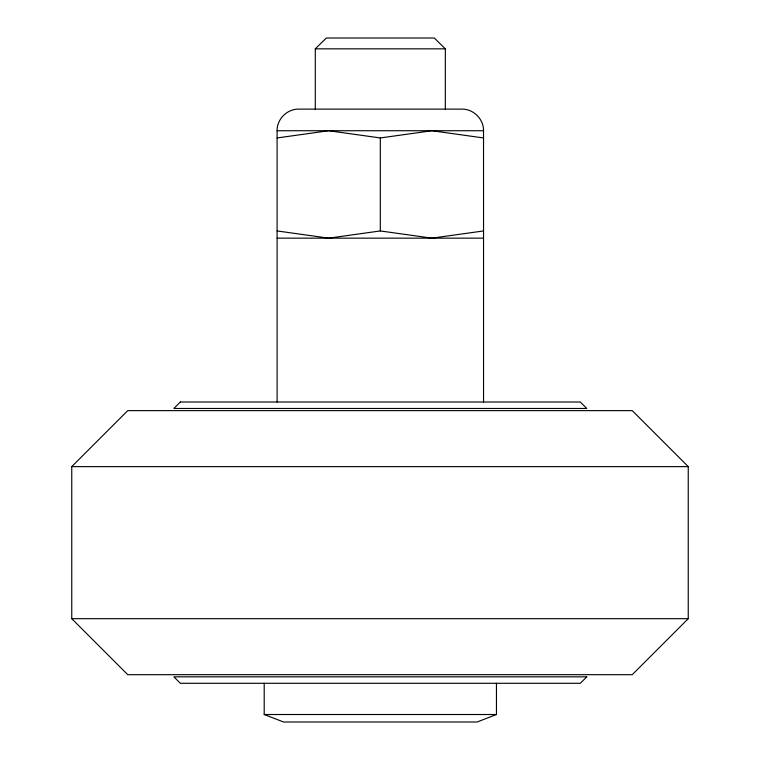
<?xml version="1.0" encoding="UTF-8"?>
<svg xmlns="http://www.w3.org/2000/svg" width="760" height="760" viewBox="0 0 760 760"><rect width="100%" height="100%" fill="white"/><g stroke="black" fill="none" stroke-linecap="round" stroke-linejoin="round"><path stroke-width="1.14" d="M277.115 402.012L277.096 130.73C276.849 119.225 287.09 108.946 298.594 109.126L462.033 109.126C473.546 108.946 483.778 119.225 483.531 130.73L483.55 402.012M71.754 466.63L127.756 410.628L632.244 410.628L688.246 466.63L688.246 618.678L632.244 674.681L127.756 674.681L71.754 618.678L71.754 466.63L688.246 466.63M315.295 109.316L315.295 48.839L326.344 38L434.283 38L445.331 48.839L445.341 109.316M496.451 683.288L496.451 714.514L477.099 722L283.565 722L264.204 714.514L264.204 683.288M277.096 137.95L328.7 130.73L380.313 137.95L431.927 130.73L483.531 137.95M483.531 230.945L431.927 238.155L380.313 230.945L328.7 238.155L277.096 230.945M315.295 48.839L445.331 48.839M277.096 130.73L483.531 130.73M277.096 238.155L483.55 238.155M71.754 618.678L688.246 618.678M264.204 714.514L496.451 714.514M380.313 137.95L380.313 230.945M180.339 402.012L173.888 408.471L586.777 408.471L580.317 402.012L180.339 402.012M586.777 676.837L580.317 683.288L180.339 683.288L173.888 676.837L586.777 676.837"/></g></svg>
